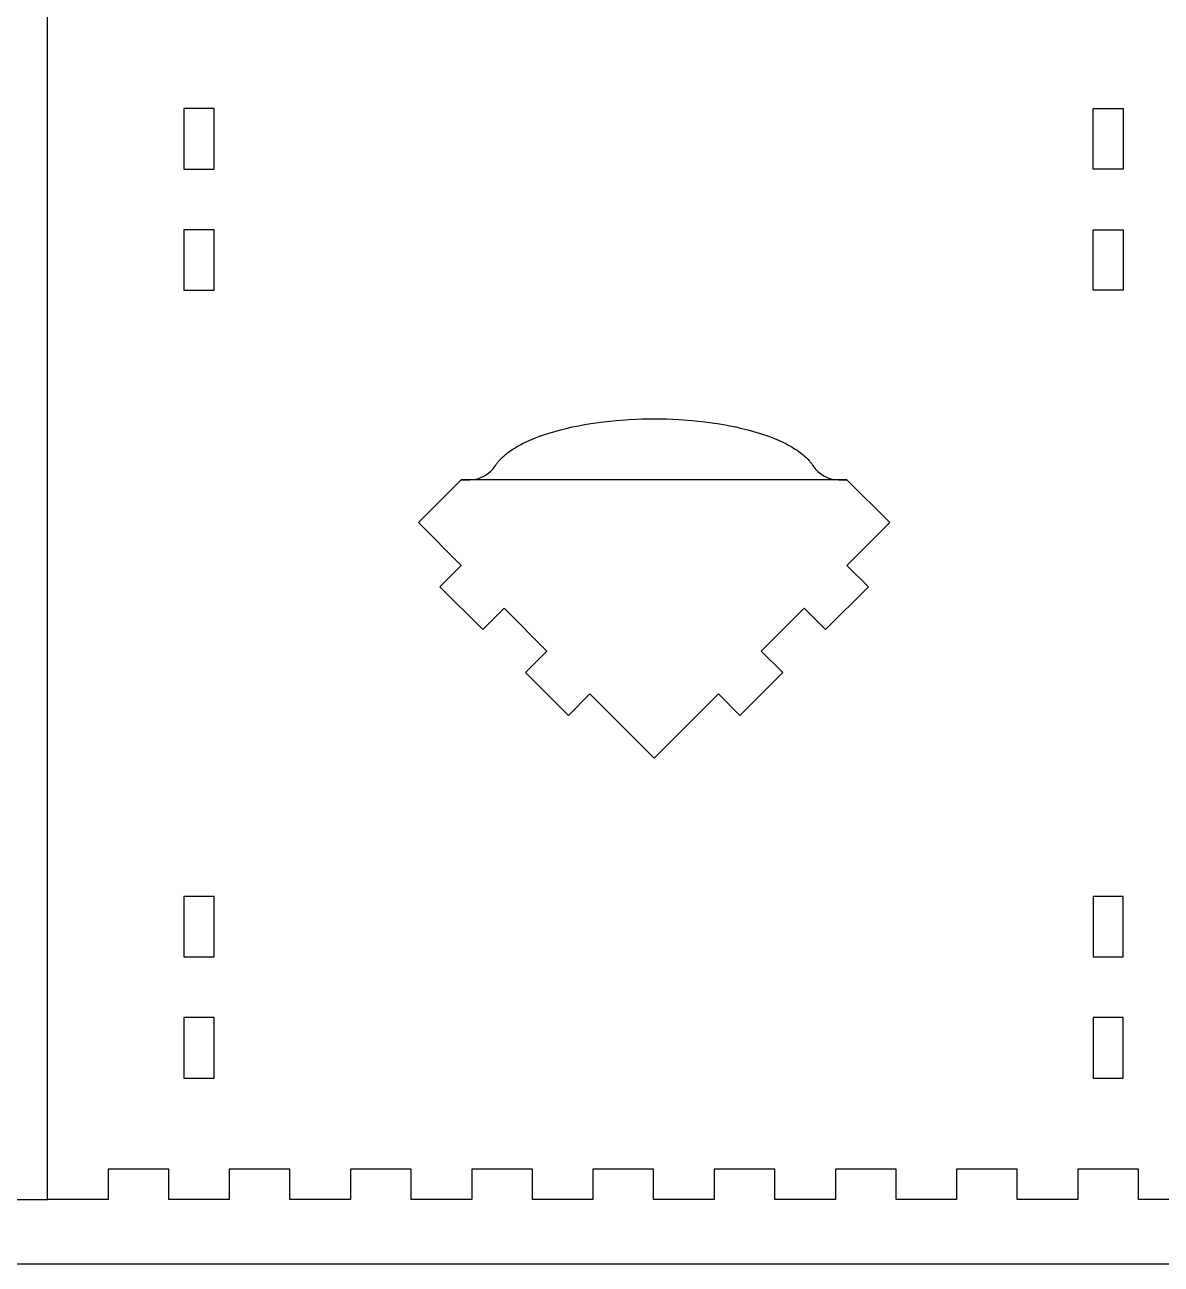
# Model space of a CAD drawing. Header units: millimetres. Extents: x 60913 to 63353, y 9976 to 12528.
# Drawn here: x 61708.1 to 62083.1, y 9976.5 to 10385.5 of the extents above; entities that cross this region are included whole.
import ezdxf

# ---------------------------------------------------------------- set-up
doc = ezdxf.new("R2010")
doc.units = ezdxf.units.MM
doc.header["$MEASUREMENT"] = 0
doc.layers.add('CUT', color=5, linetype='Continuous', true_color=0x0000ff)
doc.layers.add('Default', color=178, linetype='Continuous', true_color=0x000000)

msp = doc.modelspace()

# ---------------------------------------------------------------- linework, layer by layer
at = {"layer": 'CUT'}
msp.add_line((61979.39, 10235.39), (61852.11, 10235.39), dxfattribs=at)
for points in [[(61695.58, 9997.88), (61715.58, 9997.88), (61715.58, 10397.88)], [(62095.58, 9997.88), (62075.58, 9997.88), (62075.58, 10007.88), (62055.58, 10007.88), (62055.58, 9997.88), (62035.58, 9997.88), (62035.58, 10007.88), (62015.58, 10007.88), (62015.58, 9997.88), (61995.58, 9997.88), (61995.58, 10007.88), (61975.58, 10007.88), (61975.58, 9997.88), (61955.58, 9997.88), (61955.58, 10007.88), (61935.58, 10007.88), (61935.58, 9997.88), (61915.58, 9997.88), (61915.58, 10007.88), (61895.58, 10007.88), (61895.58, 9997.88), (61875.58, 9997.88), (61875.58, 10007.88), (61855.58, 10007.88), (61855.58, 9997.88), (61835.58, 9997.88), (61835.58, 10007.88), (61815.58, 10007.88), (61815.58, 9997.88), (61795.58, 9997.88), (61795.58, 10007.88), (61775.58, 10007.88), (61775.58, 9997.88), (61755.58, 9997.88), (61755.58, 10007.88), (61735.58, 10007.88), (61735.58, 9997.88), (61715.58, 9997.88)]]:
    msp.add_lwpolyline(points, dxfattribs=at)
for points in [[(61770.58, 10357.88), (61760.58, 10357.88), (61760.58, 10337.88), (61770.58, 10337.88)], [(62060.58, 10337.88), (62060.58, 10357.88), (62070.58, 10357.88), (62070.58, 10337.88)], [(61770.58, 10317.88), (61760.58, 10317.88), (61760.58, 10297.88), (61770.58, 10297.88)], [(62060.58, 10297.88), (62060.58, 10317.88), (62070.58, 10317.88), (62070.58, 10297.88)], [(61770.58, 10097.88), (61760.58, 10097.88), (61760.58, 10077.88), (61770.58, 10077.88)], [(62060.58, 10097.88), (62060.58, 10077.88), (62070.58, 10077.88), (62070.58, 10097.88)], [(61770.58, 10057.88), (61760.58, 10057.88), (61760.58, 10037.88), (61770.58, 10037.88)], [(62060.58, 10057.88), (62060.58, 10037.88), (62070.58, 10037.88), (62070.58, 10057.88)]]:
    msp.add_lwpolyline(points, close=True, dxfattribs=at)
msp.add_lwpolyline([(61863.36, 10240.03), (61863.49, 10240.23), (61863.62, 10240.42), (61863.76, 10240.62), (61863.91, 10240.82), (61864.06, 10241.02), (61864.21, 10241.21), (61864.38, 10241.41), (61864.55, 10241.61), (61864.9, 10242), (61865.28, 10242.39), (61865.68, 10242.79), (61866.11, 10243.18), (61866.56, 10243.56), (61867.03, 10243.95), (61867.53, 10244.33), (61868.05, 10244.71), (61868.59, 10245.09), (61869.16, 10245.47), (61869.75, 10245.84), (61870.36, 10246.2), (61871, 10246.57), (61871.66, 10246.93), (61872.33, 10247.28), (61873.04, 10247.63), (61874.5, 10248.31), (61876.05, 10248.97), (61877.67, 10249.6), (61879.37, 10250.21), (61881.13, 10250.78), (61882.95, 10251.33), (61884.84, 10251.85), (61886.77, 10252.33), (61888.75, 10252.78), (61890.76, 10253.19), (61892.81, 10253.57), (61894.88, 10253.92), (61899.08, 10254.5), (61903.31, 10254.95), (61907.53, 10255.25), (61911.68, 10255.43), (61915.75, 10255.49), (61919.82, 10255.43), (61923.97, 10255.25), (61928.19, 10254.95), (61932.42, 10254.5), (61936.62, 10253.92), (61938.69, 10253.57), (61940.74, 10253.19), (61942.75, 10252.78), (61944.73, 10252.33), (61946.66, 10251.85), (61948.55, 10251.33), (61950.37, 10250.78), (61952.13, 10250.21), (61953.83, 10249.6), (61955.45, 10248.97), (61957, 10248.31), (61958.46, 10247.63), (61959.16, 10247.28), (61959.84, 10246.93), (61960.5, 10246.57), (61961.14, 10246.2), (61961.75, 10245.84), (61962.34, 10245.47), (61962.91, 10245.09), (61963.45, 10244.71), (61963.97, 10244.33), (61964.47, 10243.95), (61964.94, 10243.56), (61965.39, 10243.18), (61965.82, 10242.79), (61966.22, 10242.39), (61966.6, 10242), (61966.95, 10241.61), (61967.12, 10241.41), (61967.29, 10241.21), (61967.44, 10241.02), (61967.59, 10240.82), (61967.74, 10240.62), (61967.88, 10240.42), (61968.01, 10240.23), (61968.14, 10240.03, 0.256614), (61976.58, 10235.39), (61979.39, 10235.39), (61993.53, 10221.25), (61979.39, 10207.11), (61986.46, 10200.04), (61972.32, 10185.89), (61965.25, 10192.97), (61951.11, 10178.82), (61958.18, 10171.75), (61944.03, 10157.61), (61936.96, 10164.68), (61915.75, 10143.47), (61894.54, 10164.68), (61887.47, 10157.61), (61873.32, 10171.75), (61880.39, 10178.82), (61866.25, 10192.97), (61859.18, 10185.89), (61845.04, 10200.04), (61852.11, 10207.11), (61837.97, 10221.25), (61852.11, 10235.39), (61854.92, 10235.39, 0.256614), (61863.36, 10240.03)], format="xyb", dxfattribs=at)
at = {"layer": 'Default'}
msp.add_lwpolyline([(63352.58, 11196.47), (63352.58, 9976.47), (60912.58, 9976.47), (60912.58, 11196.47)], close=True, dxfattribs=at)

doc.saveas('drawing.dxf')
